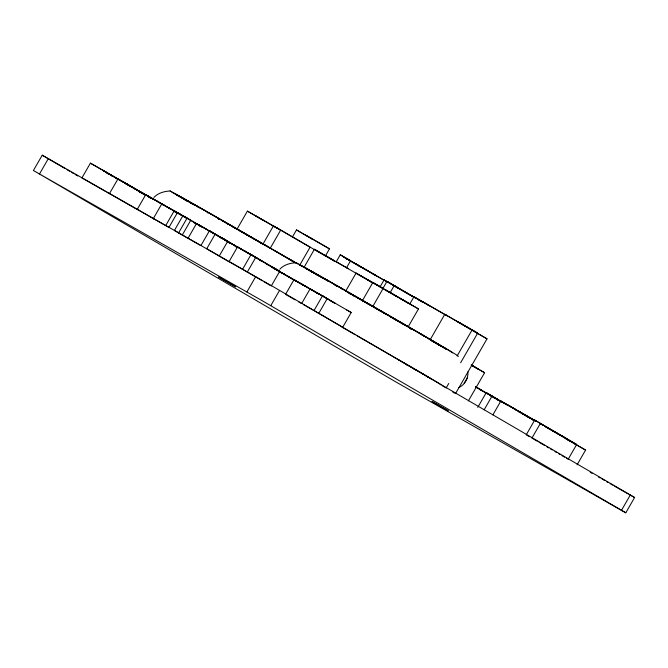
<?xml version="1.0" encoding="UTF-8"?>
<svg xmlns="http://www.w3.org/2000/svg" width="668" height="668" viewBox="0 0 668 668"><rect width="100%" height="100%" fill="white"/><g stroke="black" fill="none" stroke-linecap="round" stroke-linejoin="round"><path stroke-width="1" d="M467.859 371.901C468.527 378.38 464.828 384.835 458.883 387.507M33.4 170.499L42.243 155.201L272.41 286.23L634.6 497.501L625.799 512.807L395.414 381.67L33.4 170.499L263.609 301.535L625.799 512.807M39.529 173.93L48.33 158.625M111.514 175.35L117.894 178.924L90.414 163.151L81.93 177.905L105.143 191.182M109.41 193.687L118.011 178.874L146.225 195.24M137.249 209.393L145.733 194.638L162.474 204.199L161.831 203.798L153.339 218.561L153.991 218.954L137.541 209.552M198.137 224.782L202.913 227.504L174.206 210.821L165.714 225.584L168.904 227.396M168.996 227.329L177.488 212.574L187.098 218.102L178.615 232.865L174.44 230.427L182.923 215.672L214.712 234.209M187.608 238.117L182.289 235.011L190.781 220.256L185.996 217.534M218.311 235.979L196.509 223.538L188.025 238.292L200.792 245.548M200.968 245.473L209.46 230.719L227.771 241.257L219.279 256.011L206.738 248.755L215.23 234M236.948 229.308L247.402 211.13L277.003 228.097M257.105 258.09L237.532 246.884L229.041 261.647L235.746 265.43M271.266 285.988L279.758 271.233L251.043 254.558L242.559 269.313L262.407 280.819M262.975 244.087L273.429 225.909L280.702 230.051L310.077 247.185L299.623 265.363M247.335 272.035L255.827 257.272M295.173 262.766L270.256 248.229L280.702 230.051M246.901 291.949L255.702 276.652M292.359 237.107L296.492 229.917L312.098 238.969L305.009 234.81L307.43 236.171M270.757 305.685L279.558 290.38M285.537 294.413L294.02 279.65L312.607 290.296M334.509 260.695L314.411 249.273L303.99 267.492M325.349 256.053L329.483 248.855L309.175 237.107M301.627 303.573L310.111 288.818L328.556 299.373M336.163 261.914L340.254 254.8L345.982 258.057L350.566 260.737L346.475 267.851M322.494 295.841L314.002 310.595L342.717 327.27L351.201 312.515L322.494 295.841L325.149 297.385M318.786 313.317L327.27 298.554M345.615 291.273L356.069 273.095L396.642 296.216L418.477 308.917L408.023 327.095M379.499 286.347L372.853 282.489L362.398 300.667L371.533 305.894M379.975 287.031L384.067 279.909L413.96 297.135L403.464 291.223M382.889 288.493L386.981 281.378L419.395 300.183M372.201 306.32L372.711 306.604L383.165 288.426L378.581 285.754M390.162 292.634L394.254 285.52M409.86 303.898L413.951 296.776L446.942 315.722L426.635 303.973M430.317 339.486L444.796 314.311L477.695 333.115L460.636 362.782M457.129 355.935L472.126 329.867M448.746 383.465L446.166 387.958L442.183 385.636M455.476 393.677L487.014 338.835L457.647 321.7L477.695 333.115M464.176 383.173L467.291 377.762M468.402 400.875L484.592 372.719L471.717 365.187M477.762 407.388L486.246 392.634L507.229 404.958L502.353 402.178M484.125 409.86L492.107 395.965M492.875 414.886L500.866 400.992L534.684 420.456M566.414 458.206L568.184 459.242L576.668 444.479L534.701 420.08L526.209 434.835L529.482 436.697M540.42 423.337L531.928 438.091L537.239 441.189M577.102 464.819L585.585 450.065L572.033 442.241M621.524 510.277L630.325 494.971M153.907 197.427C158.049 192.977 164.244 191.273 170.148 190.99M279.867 269.162C284.009 264.712 290.196 263.008 296.099 262.716A92.376 0.484 29.9 0 1 364.736 301.602L373.078 306.395A92.376 0.484 29.9 0 1 456.152 354.7L458.423 356.42M634.567 497.493L629.966 494.921M340.054 287.541L342.634 289.119L342.208 288.885M536.22 421.374L535.419 420.949M484.592 372.719L471.107 365.087M542.575 425.057L542.992 425.265L539.953 423.445M446.859 349.422L440.822 345.991M109.519 193.636L136.923 209.309M133.734 188.576L134.21 188.827M161.831 203.798L179.375 213.844M153.339 218.561L165.731 225.609M194.213 204.75L193.428 204.333M266.582 264.027L266.123 263.785L268.728 265.346M418.477 308.917L410.77 304.575M340.847 288.392L341.482 288.735M411.404 329.023L409.751 328.122M423.161 302.429L421.049 301.26M345.565 291.089L346.274 291.482M125.935 183.617L126.477 183.909M350.566 260.737L340.254 254.8M385.545 281.053L386.396 281.512L355.401 263.676L366.239 270.006M383.165 288.426L381.37 287.415M200.442 208.216L199.365 207.589M219.622 219.371L218.177 218.586L219.505 219.438M149.022 196.768L141.85 192.693M182.372 197.878L189.403 201.895M110.061 174.523L109.661 174.315M406.503 325.825L407.797 326.518L407.447 326.268M161.648 204.308L162.449 204.75L161.631 204.324M285.82 294.563L288.735 296.208M300.934 283.9L303.021 285.061L301.928 284.384M478.647 388.684L481.018 389.995L475.599 386.78M217.918 218.361L219.647 219.329M304.792 267.901L306.412 268.812M320.456 276.602L321.692 277.287L320.239 276.435M348.679 292.818L352.278 294.847M153.598 199.431L146.96 195.657M139.236 191.833L141.082 192.868M539.911 423.562L541.314 424.355M397.084 287.34L393.602 285.395L400.575 289.478M424.89 303.03L422.468 301.677L429.557 305.827L413.951 296.776M383.808 280.076L343.686 257.172M420.339 300.859L417.5 299.247M256.345 216.257L258.341 217.384M198.805 207.297L197.978 206.829M221.709 220.49L228.79 224.548M329.007 281.387L325.575 279.424M307.213 269.271L308.825 270.181M345.615 291.031L347.686 292.2M348.479 292.651L355.66 296.734M433.557 341.69L433.39 341.632M231.353 243.686L234.577 245.482L231.579 243.686M272.536 267.45L275.299 269.02M300.191 283.483L279.591 271.676M476.125 387.256L477.804 388.208M479.674 389.402L481.469 390.413M485.402 392.717L487.456 393.878M372.719 273.696L376.627 275.901L366.548 270.022M183.875 199.006L186.756 200.65M238.777 230.326L248.746 235.996M307.564 269.354L306.119 268.536L308.816 270.114M309.626 270.632L312.031 272.001M353.013 295.264L354.483 296.099M355.292 296.559L356.921 297.485M442.057 346.642L446.09 348.98L436.146 343.177M100.951 169.171L90.414 163.151M206.629 229.316L196.509 223.538M120.248 180.41L122.92 181.93M110.354 175.099L112.057 176.068M124.699 182.99L131.245 186.689L126.728 184.059M230.694 243.319L225.433 240.321M139.545 191.708L141.057 192.568M142.935 193.687L144.639 194.655M193.62 222.494L196.651 224.214M269.371 265.597L271.701 266.924M515.07 409.542L516.79 410.519M519.671 412.214L522.585 413.868M303.431 304.575L313.133 310.119M329.483 248.855L310.169 237.733M412.682 296.5L416.08 298.437M479.741 334.693L487.014 338.835M280.393 230.076L261.071 218.945M323.212 254.466L348.429 268.736M378.631 286.021L356.069 273.095M326.886 256.829L273.429 225.909M327.512 257.113L330.418 258.842M332.18 259.844L334.827 261.347M367.308 279.834L373.779 283.516L336.355 261.823M407.271 302.587L409.893 304.082M358.081 297.953L388.651 315.463M271.342 248.713L254.316 239.144M356.445 297.185L380.342 310.887M227.462 223.763L228.924 224.59M229.667 225.049L236.121 228.706M263.785 244.546L270.256 248.229M311.438 271.567L317.367 274.957M357.806 297.986L361.697 300.208M187.583 201.118L189.236 202.062M232.13 226.452L233.549 227.262M293.703 261.772L295.481 262.783M349.172 293.302L350.95 294.312M352.721 295.323L354.499 296.333M374.932 307.956L378.814 310.169M429.24 339.094L438.951 344.604L427.495 338M432.238 341.064L430.793 340.262M471.875 365.479L478.146 369.003L471.499 365.104M224.03 239.127L227.771 241.257M170.682 209.159L139.762 191.332M186.005 217.877L156.846 201.085M245.849 251.936L250.625 254.658M274.974 268.511L279.758 271.233M119.363 179.901L110.688 174.916M123.831 182.498L114.228 177.012M142.175 193.161L144.538 194.505M222.177 238.418L228.339 241.891L227.128 241.165M258.391 259.184L263.334 261.998M273.312 267.793L277.253 270.039L263.15 261.931M178.072 213.643L174.882 211.831L176.653 212.867M273.204 267.776L277.086 269.997M141.933 193.069L146.325 195.574M198.287 225.141L200.041 226.143M274.256 268.561L296.926 281.554L288.86 276.986M116.174 178.414L117.793 179.333M142.96 193.778L144.63 194.73M314.987 291.908L318.97 294.171L305.126 286.096M330.309 300.625L335.085 303.347L313.409 290.764M346.425 309.793L351.201 312.515M483.064 391.323L487.548 393.878M518.51 411.496L520.222 412.473M521.933 413.442L534.642 420.506L530.317 418.101M531.194 418.911L534.333 420.706M548.328 428.288L566.664 438.726L534.701 420.08M493.819 397.452L500.098 401.05M524.096 414.82L529.615 418.018M544.437 426.134L549.338 428.923M551.743 430.292L576.668 444.479M570.347 441.331L565.98 438.843L571.349 441.957M572.969 442.817L574.714 443.811M574.012 443.477L585.585 450.065M178.306 232.748L182.289 235.011M289.444 296.609L292.033 298.087M590.253 472.318L592.065 473.353M598.403 476.96L600.215 477.987M602.027 479.014L604.74 480.568M606.552 481.595L608.364 482.63M610.176 483.657L612.89 485.202M614.702 486.237L628.287 493.961M364.87 268.987L346.416 258.508L347.226 259.017M405.96 292.651L408.465 294.095M409.309 294.571L411.839 296.016M400.341 298.621L406.403 302.086M357.255 297.477L348.671 292.509M362.398 300.608L368.486 304.09M383.29 312.733L386.196 314.394M426.802 337.599L422.51 335.144M316.206 274.381L319.413 276.21M320.982 277.111L324.055 278.873M379.558 310.603L382.564 312.315M189.871 202.429L194.188 204.734M193.186 204.316L193.945 204.75L193.469 204.45M234.259 227.671L239.645 230.752M241.407 231.729L250.609 237.015M188.201 201.335L179.208 196.183L188.075 201.344M240.43 231.203L242.885 232.606M249.632 236.497L252.504 238.15M251.318 254.767L244.146 250.7L245.707 251.619M174.882 211.263L168.495 207.639L170.056 208.558M221.484 238.025L215.238 234.435M218.628 236.43L220.265 237.365M221.1 237.841L222.786 238.81M306.913 287.023L300.667 283.483L302.228 284.401M323.17 296.283L316.782 292.659L318.344 293.578M149.022 197.11L150.818 198.137M148.947 197.118L150.576 198.045M515.905 409.567L507.571 404.85L518.276 411.112M532.321 419.429L534.25 420.539L531.152 418.727M490.421 395.573L493.226 397.176M524.497 414.903L529.599 417.826M236.447 265.831L242.709 269.421M292.768 298.504L294.972 299.765M320.014 276.352L305.393 267.985L307.706 269.329M316.348 274.456L318.527 275.709M324.79 279.291L327.729 280.986M434.05 341.974L434.885 342.459M434.901 342.592L440.07 345.565M247.035 234.986L255.234 239.712M293.227 261.497L289.528 259.351L293.92 261.772L274.464 250.517M191.658 203.314L192.493 203.798M196.943 206.562L197.461 206.863M190.413 202.813L192.71 204.132M207.214 212.574L207.74 212.875M209.276 230.786L212.599 232.698M277.88 270.448L284.668 274.348M102.279 169.889L107.181 172.695M164.32 205.285L152.379 198.471L153.941 199.39M285.353 274.982L279.875 271.834M139.979 191.666L134.168 188.318M518.009 410.728L536.362 421.349M525.833 415.529L519.044 411.613M529.448 417.6L519.103 411.597M489.176 394.821L490.871 395.79M492.558 396.759L499.806 400.95M298.354 301.711L301.493 303.514M342.033 327.195L347.21 330.167M348.036 330.643L355.217 334.768M357.221 335.921L373.086 345.047A92.376 0.484 29.9 0 1 438.692 383.24M405.593 364.185L407.396 365.221M413.692 368.845L415.488 369.872M421.792 373.495L423.587 374.531M426.284 376.076L428.088 377.111M401.41 289.97L403.831 291.365M400.199 289.336L402.637 290.747M377.445 285.169L372.853 282.489M378.146 309.643L390.555 316.807M442.742 346.901L430.618 339.912M443.435 347.293L446.14 348.88M324.339 278.715L310.954 271.033L319.095 275.775M389.694 316.407L396.349 320.248M431.227 340.521L432.012 340.972M433.757 341.849L434.258 342.141M435.102 342.626L437.765 344.162M314.486 273.254L315.864 274.047M317.993 275.274L318.494 275.567M432.764 341.365L433.59 341.841M309.509 270.515L312.557 272.268M314.077 273.145L315.588 274.022M298.187 264.161L266.841 246.083A86.414 0.451 29.9 0 0 178.648 196.033M299.974 265.188L301.769 266.223M253.773 238.86L257.105 240.781M258.725 241.724L261.564 243.327M261.138 243.119L262.716 244.02M185.762 200.133L188.092 201.477M282.856 273.346L297.611 281.846M259.409 259.977L260.846 260.804M227.579 241.891L229.358 242.91M235.579 246.5L237.357 247.519L233.424 245.148M113.385 176.527L105.978 172.244M136.305 189.779L138 190.756M139.696 191.733L141.391 192.71M131.412 186.923L145.332 194.956M227.571 282.105C256.278 298.813 198.104 265.087 226.811 281.787M399.38 288.868L393.21 285.294M397.084 296.684L385.085 289.695L409.108 303.531L379.466 286.505M347.869 292.041L334.534 284.468M391.039 317.058L396.65 320.306M333.841 284.067L322.903 277.771L323.713 278.255M438.459 344.563L441.222 346.158M313.793 272.853L308.532 269.805M257.923 241.265L263.209 244.338M197.461 206.529L190.188 202.337L192.626 203.832M215.714 234.526L230.894 243.286M130.911 186.43L136.823 189.804M518.284 411.179L508.406 405.451M475.516 386.647L501.451 401.66M392.475 284.869L387.315 281.854M359.785 266.332L348.646 259.852M393.343 318.419L395.08 319.429M395.949 319.93L404.24 324.84M434.91 342.651L436.396 343.519M397.143 320.707L398.729 321.625M329.449 281.629L325.174 279.124M334.676 285.002L337.156 286.438M189.528 202.045L184.268 198.981M286.572 275.483L289.954 277.445M219.496 236.714L226.318 240.689M108.049 173.237L111.205 175.091L102.638 170.273L105.243 171.818M130.101 185.963L118.011 178.874M129.567 185.595L133.324 187.783M444.796 314.311L478.839 334.167M386.981 281.378L398.262 287.958M345.982 258.524L347.577 259.451M302.003 233.174L304.474 234.618M322.46 254.024L314.411 249.273M330.126 258.599L331.72 259.526M333.315 260.453L334.91 261.388M261.23 219.137L263.008 220.181L247.402 211.13M422.101 334.91L419.696 333.499L425.625 336.814L389.269 315.839M402.871 323.922L404.399 324.815M437.139 343.945L441.297 346.375M398.328 321.316L399.756 322.151M235.428 228.089L192.225 203.398L196.926 206.17M257.539 240.847L237.224 229.141M251.043 254.558L253.698 256.103M248.588 253.306L262.215 261.255L221.918 237.975L244.964 251.418M298.446 282.263L314.194 291.448M271.901 267.2L273.362 268.052M544.504 426.184L546.282 427.219M548.061 428.255L571.441 441.815M275.876 269.563L280.401 272.202M507.538 404.942L500.866 400.992M177.488 212.574L181.663 215.012M219.622 237.165L221.392 238.2M225.308 240.422L230.719 243.578M174.206 210.821L176.861 212.374M172.962 210.253L186.798 218.327M493.669 397.376L495.18 398.253M500.683 401.468L502.453 402.495M484.292 392.191L486.053 393.218M490.12 395.514L491.84 396.516M493.56 397.518L495.28 398.52M497.009 399.531L498.729 400.533M106.721 173.054L108.45 174.056M264.177 281.854L270.381 285.478M539.001 442.216L544.311 445.314M546.958 446.859L548.729 447.894M550.499 448.921L552.269 449.956M554.924 451.501L556.686 452.537M558.456 453.564L560.227 454.599M561.997 455.626L564.644 457.171M452.812 392.116L454.591 393.151M219.096 255.969L228.84 261.656M65.18 168.637L42.201 155.193M66.975 169.689L69.672 171.258M71.476 172.311L73.271 173.354M75.075 174.406L77.772 175.976M301.134 232.664L296.492 229.917M260.336 218.62L255.919 216.031M405.167 325.258L407.146 326.418M400.474 322.569L402.345 323.663M300.174 283.349L294.02 279.65M241.908 249.473L237.532 246.884M272.577 267.526L274.924 268.895M479.524 389.402L482.521 391.156M128.815 185.153L123.914 182.272L153.623 199.348M106.863 192.184L108.684 193.244M420.105 300.6L423.053 302.345M386.638 281.453L384.067 279.909M518.452 411.563L519.796 412.356M410.261 328.664L410.803 328.99M429.123 339.027L430.334 339.753M486.246 392.634L498.395 399.84M209.46 230.719L213.15 232.932M147.77 196L149.123 196.809M410.069 328.147L411.513 329.032M406.177 325.934L406.812 326.318M345.439 291.089L346.074 291.482M310.111 288.818L310.762 289.211M145.733 194.638L146.693 195.223M127.196 184.593L125.642 183.633L132.013 187.374L131.229 186.848M452.553 352.921L450.983 351.727A86.414 0.451 29.9 0 0 373.278 306.545A86.414 0.451 29.9 0 0 301.268 265.68L302.662 266.741M296.099 262.716L297.243 263.576M439.452 383.741L440.972 384.885M397.811 359.367A86.414 0.451 29.9 0 1 399.481 360.336M401.126 361.288A86.414 0.451 29.9 0 1 428.297 377.136M429.741 377.996A86.414 0.451 29.9 0 1 431.378 378.965M188.1 201.611A86.414 0.451 29.9 0 1 184.811 199.682M180.602 197.202A86.414 0.451 29.9 0 1 179.249 196.4M186.414 200.684A92.376 0.484 29.9 0 1 184.769 199.724M181.997 198.104A92.376 0.484 29.9 0 1 180.302 197.102M178.723 196.183A92.376 0.484 29.9 0 1 172.244 192.326M171.659 191.975A92.376 0.484 29.9 0 1 170.707 191.248L172.135 192.017A92.376 0.484 29.9 0 1 267.993 246.709M432.446 401.735L431.996 401.485L448.253 410.845L432.446 401.735"/></g></svg>
